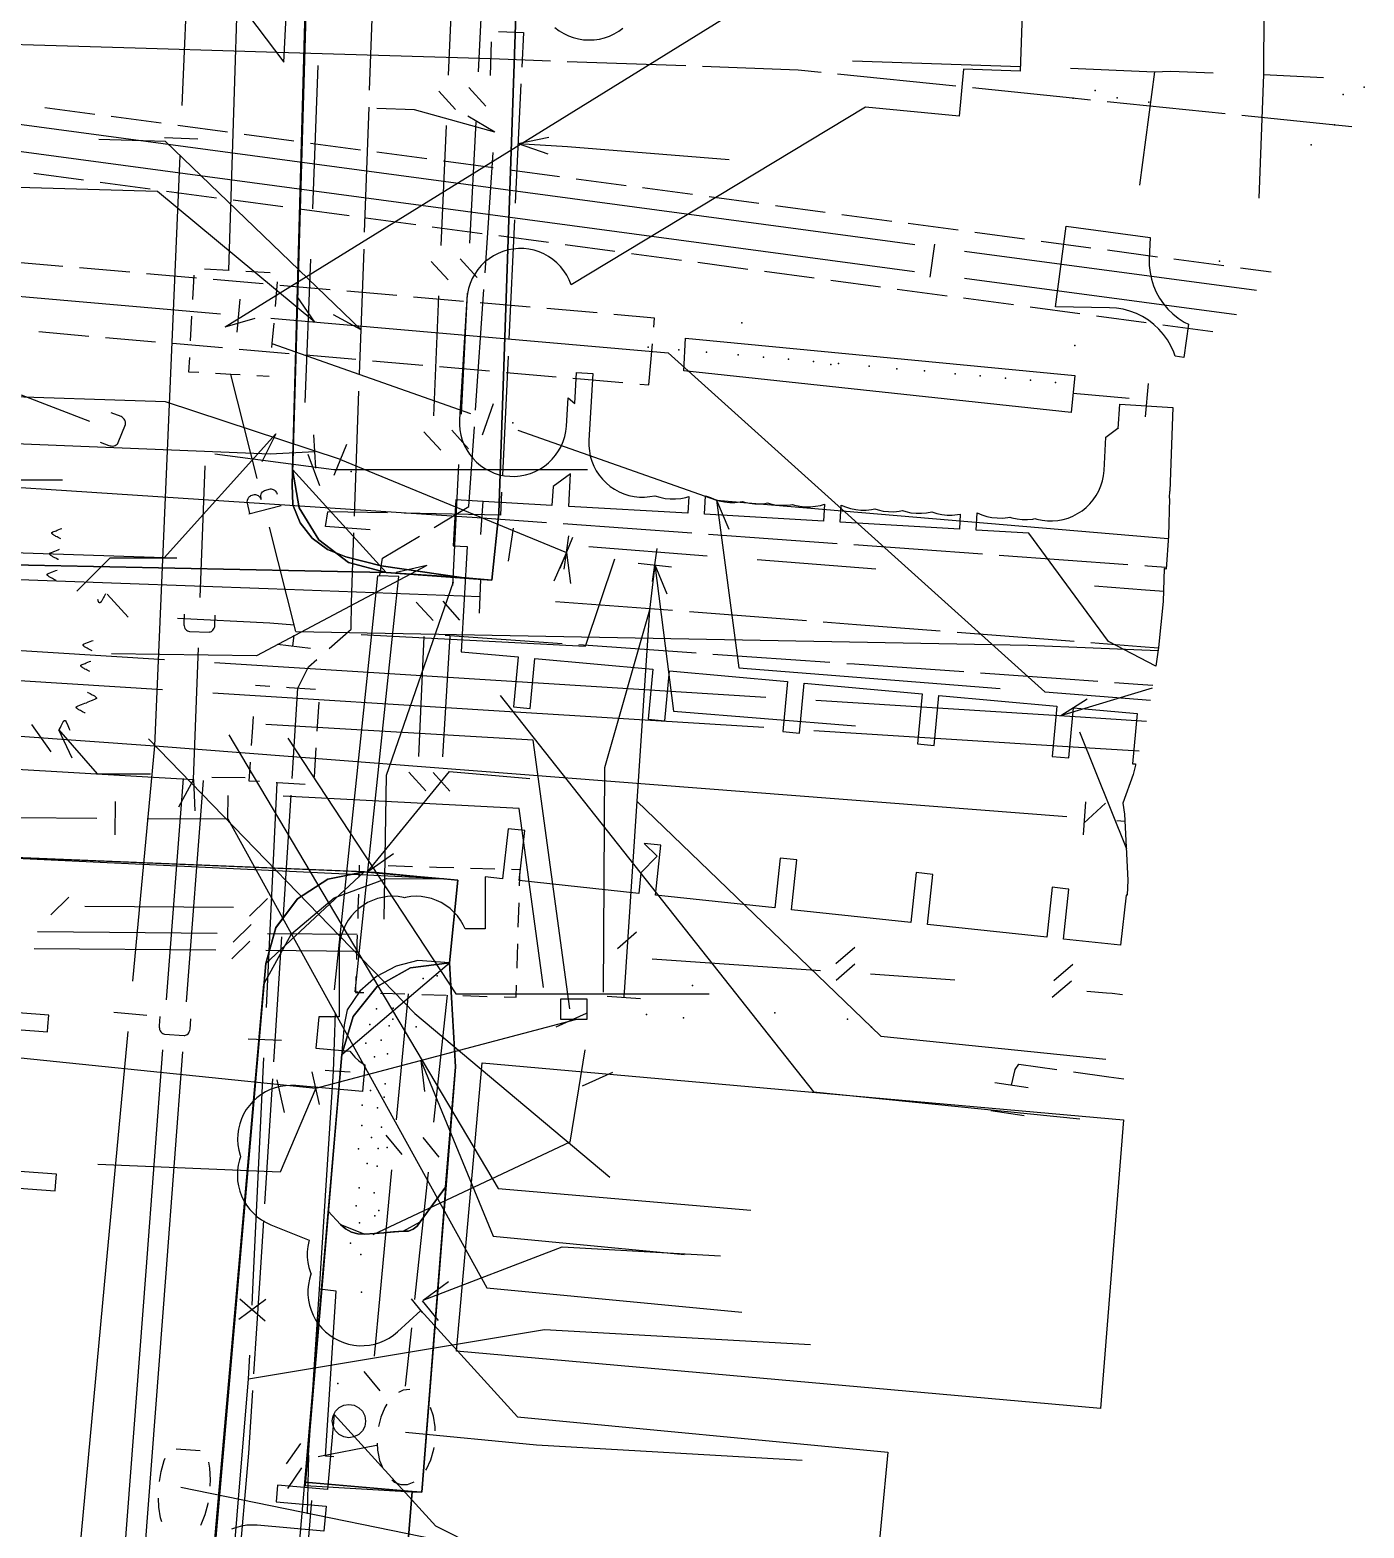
# Model space of a CAD drawing. Header units: metres. Extents: x 4550 to 4731, y 10605 to 11772.
# Drawn here: x 4655.67 to 4695.48, y 11188.23 to 11232.93 of the extents above; entities that cross this region are included whole.
import ezdxf

# ---------------------------------------------------------------- set-up
doc = ezdxf.new("R2010")
doc.units = ezdxf.units.M
for name, color, linetype in [('BOUNDARY', 7, 'Continuous'), ('BUILDING', 7, 'Continuous'), ('BUSH', 7, 'Continuous'), ('CURB', 7, 'Continuous'), ('ELECTR_CABLE', 7, 'Continuous'), ('ELECTR_CABLE_COMM', 7, 'Continuous'), ('GAS', 7, 'Continuous'), ('GRASS', 7, 'Continuous'), ('GROUND', 7, 'Continuous'), ('LAMP', 7, 'Continuous'), ('ROAD', 7, 'Continuous'), ('SEWER', 7, 'Continuous'), ('SIDEWALK_PATH', 7, 'Continuous'), ('TREE', 7, 'Continuous'), ('WATER_PIPELINE', 7, 'Continuous')]:
    doc.layers.add(name, color=color, linetype=linetype)

msp = doc.modelspace()

# ---------------------------------------------------------------- linework, layer by layer
at = {"layer": 'BOUNDARY'}
msp.add_lwpolyline([(4674.76, 11336.34), (4670.81, 11251.59), (4677.122, 11251.296), (4676.61, 11237.56), (4675.455, 11237.528), (4671.363, 11237.706), (4671.247, 11234.631), (4670.178, 11233.668), (4669.658, 11218.523), (4669.454, 11216.514), (4668.544, 11216.586), (4666.299, 11216.734), (4650.273, 11217.071), (4649.9, 11208.453), (4665.988, 11207.795), (4668.437, 11207.555), (4668.195, 11205.088), (4668.369, 11201.986), (4667.361, 11189.295), (4667.078, 11189.318), (4666.881, 11186.841)], dxfattribs=at)
at = {"layer": 'BUILDING'}
msp.add_lwpolyline([(4688.306, 11200.411), (4688.306, 11200.404), (4687.623, 11191.795), (4668.402, 11193.502), (4669.167, 11202.111)], close=True, dxfattribs=at)
at = {"layer": 'BUSH'}
for p in [(4667.403, 11204.629), (4667.825, 11204.704), (4666.009, 11203.722), (4666.507, 11203.739), (4665.815, 11203.253), (4666.149, 11202.785), (4666.388, 11203.212), (4665.693, 11202.694), (4666.339, 11202.38), (4665.954, 11202.285), (4666.269, 11201.484), (4665.831, 11201.287), (4666.244, 11201.081), (4665.585, 11200.844), (4666.044, 11200.766), (4665.577, 11200.238), (4666.159, 11200.19), (4665.862, 11199.881), (4665.472, 11199.544), (4666.066, 11199.556), (4665.736, 11199.103), (4666.031, 11199.021), (4665.49, 11198.379), (4665.944, 11198.23), (4665.405, 11197.84), (4665.966, 11197.547), (4665.508, 11197.334), (4665.231, 11196.728), (4664.861, 11192.536)]:
    msp.add_point(p, dxfattribs=at)
at = {"layer": 'CURB'}
for points in [[(4667.733, 11368.918), (4667.397, 11360.882), (4663.638, 11224.498)], [(4663.638, 11224.498), (4663.509, 11219.811)], [(4663.509, 11219.811), (4666.299, 11216.734)], [(4666.299, 11216.734), (4667.422, 11216.656)], [(4667.422, 11216.656), (4668.544, 11216.586)], [(4662.707, 11205.069), (4665.648, 11207.809)], [(4665.648, 11207.809), (4666.858, 11207.702), (4667.558, 11207.641)], [(4662.608, 11203.933), (4662.707, 11205.069)], [(4664.98, 11202.357), (4668.195, 11205.088)], [(4662.338, 11200.827), (4662.608, 11203.933)], [(4661.742, 11165.141), (4662.276, 11171.282), (4663.719, 11187.861), (4664.98, 11202.357)], [(4658.901, 11161.33), (4662.338, 11200.827)], [(4664.574, 11197.685), (4664.935, 11197.287), (4665.662, 11196.991), (4666.807, 11197.084), (4667.316, 11197.359), (4668.085, 11198.411)], [(4667.078, 11189.318), (4663.87, 11189.597)]]:
    msp.add_lwpolyline(points, dxfattribs=at)
at = {"layer": 'ELECTR_CABLE'}
for points in [[(4665.807, 11231.126), (4665.939, 11234.863)], [(4692.492, 11233.54), (4692.479, 11231.6)], [(4669.655, 11232.881), (4670.397, 11232.852), (4670.348, 11231.814)], [(4652.061, 11232.596), (4658.813, 11232.392), (4662.079, 11232.293), (4663.044, 11232.264), (4669.43, 11232.071)], [(4669.415, 11231.571), (4669.445, 11232.571)], [(4664.107, 11227.589), (4664.275, 11231.863)], [(4669.43, 11232.071), (4671.2, 11232.007)], [(4671.7, 11231.989), (4675.241, 11231.861)], [(4675.74, 11231.843), (4678.593, 11231.74), (4679.278, 11231.67)], [(4680.216, 11232), (4685.228, 11231.838)], [(4679.775, 11231.619), (4683.3, 11231.257)], [(4686.727, 11231.787), (4689.232, 11231.677)], [(4689.232, 11231.677), (4688.779, 11228.292)], [(4689.232, 11231.677), (4689.712, 11231.692), (4690.981, 11231.65)], [(4692.479, 11231.6), (4692.34, 11227.91)], [(4692.479, 11231.6), (4694.271, 11231.505)], [(4670.324, 11231.315), (4670.155, 11227.755)], [(4683.797, 11231.206), (4686.594, 11230.92), (4687.322, 11230.845)], [(4665.657, 11226.889), (4665.789, 11230.626)], [(4669.539, 11229.876), (4667.142, 11230.541), (4666.022, 11230.584)], [(4687.819, 11230.794), (4691.343, 11230.432)], [(4669.539, 11229.876), (4668.738, 11230.357)], [(4691.841, 11230.381), (4695.118, 11230.045)], [(4665.553, 11223.98), (4659.713, 11229.602), (4657.73, 11229.659)], [(4670.239, 11229.535), (4671.153, 11229.729)], [(4669.25, 11225.676), (4669.497, 11229.269)], [(4670.239, 11229.535), (4671.714, 11229.445), (4676.538, 11229.061)], [(4670.239, 11229.535), (4671.122, 11229.23)], [(4670.131, 11227.256), (4669.962, 11223.697)], [(4663.879, 11221.815), (4664.048, 11226.09)], [(4665.506, 11222.653), (4665.639, 11226.39)], [(4668.969, 11221.585), (4669.216, 11225.178)], [(4665.553, 11223.98), (4664.732, 11224.424)], [(4669.938, 11223.197), (4669.769, 11219.638)], [(4665.356, 11218.417), (4665.489, 11222.153)], [(4667.729, 11218.082), (4668.772, 11218.704), (4668.935, 11221.086)], [(4648.868, 11219.698), (4662.816, 11218.787), (4669.161, 11218.372)], [(4653.655, 11218.519), (4654.655, 11219.5), (4656.639, 11219.5)], [(4669.746, 11219.138), (4669.713, 11218.451), (4666.838, 11218.505)], [(4665.823, 11218.009), (4664.494, 11218.112), (4664.557, 11218.547)], [(4666.338, 11218.514), (4664.557, 11218.547)], [(4669.128, 11217.873), (4669.194, 11218.871)], [(4656.588, 11217.743), (4656.575, 11217.749), (4656.529, 11217.772), (4656.508, 11217.783), (4656.478, 11217.798), (4656.444, 11217.816), (4656.421, 11217.829), (4656.4, 11217.842), (4656.384, 11217.852), (4656.368, 11217.863), (4656.359, 11217.87), (4656.351, 11217.876), (4656.345, 11217.882), (4656.342, 11217.884), (4656.339, 11217.887), (4656.335, 11217.892), (4656.332, 11217.895), (4656.33, 11217.897), (4656.328, 11217.9), (4656.327, 11217.903), (4656.325, 11217.907), (4656.324, 11217.909), (4656.323, 11217.911), (4656.323, 11217.912), (4656.323, 11217.914), (4656.323, 11217.915), (4656.322, 11217.917), (4656.323, 11217.919), (4656.323, 11217.921), (4656.323, 11217.922), (4656.323, 11217.923), (4656.324, 11217.924), (4656.324, 11217.925), (4656.325, 11217.926), (4656.325, 11217.928), (4656.326, 11217.929), (4656.328, 11217.931), (4656.329, 11217.932), (4656.329, 11217.933), (4656.33, 11217.934), (4656.332, 11217.935), (4656.333, 11217.936), (4656.334, 11217.937), (4656.337, 11217.939), (4656.339, 11217.94), (4656.342, 11217.942), (4656.346, 11217.944), (4656.35, 11217.945), (4656.357, 11217.948), (4656.45, 11217.985), (4656.481, 11217.997), (4656.583, 11218.037), (4656.623, 11218.053)], [(4669.161, 11218.372), (4671.081, 11218.233)], [(4671.58, 11218.197), (4675.421, 11217.919)], [(4664.604, 11214.474), (4665.258, 11215.052), (4665.265, 11215.846), (4665.339, 11217.917)], [(4666.115, 11216.663), (4666.186, 11217.163), (4667.3, 11217.826)], [(4675.92, 11217.883), (4679.76, 11217.606)], [(4680.259, 11217.57), (4684.1, 11217.292)], [(4656.519, 11217.123), (4656.505, 11217.129), (4656.459, 11217.152), (4656.439, 11217.163), (4656.408, 11217.178), (4656.375, 11217.196), (4656.352, 11217.209), (4656.33, 11217.222), (4656.314, 11217.232), (4656.299, 11217.243), (4656.289, 11217.25), (4656.282, 11217.256), (4656.275, 11217.261), (4656.272, 11217.264), (4656.27, 11217.267), (4656.265, 11217.272), (4656.263, 11217.275), (4656.261, 11217.277), (4656.259, 11217.28), (4656.257, 11217.283), (4656.255, 11217.287), (4656.254, 11217.289), (4656.254, 11217.29), (4656.254, 11217.292), (4656.253, 11217.294), (4656.253, 11217.295), (4656.253, 11217.297), (4656.253, 11217.299), (4656.253, 11217.301), (4656.253, 11217.302), (4656.254, 11217.303), (4656.254, 11217.304), (4656.255, 11217.305), (4656.255, 11217.306), (4656.256, 11217.307), (4656.257, 11217.309), (4656.258, 11217.311), (4656.259, 11217.312), (4656.26, 11217.313), (4656.261, 11217.314), (4656.262, 11217.315), (4656.263, 11217.316), (4656.265, 11217.317), (4656.267, 11217.318), (4656.269, 11217.32), (4656.272, 11217.321), (4656.276, 11217.323), (4656.28, 11217.325), (4656.288, 11217.328), (4656.38, 11217.365), (4656.411, 11217.377), (4656.514, 11217.417), (4656.554, 11217.433)], [(4657.065, 11216.18), (4658.065, 11217.18), (4660.049, 11217.18)], [(4675.881, 11217.229), (4672.348, 11217.503)], [(4680.911, 11216.839), (4677.377, 11217.113)], [(4684.599, 11217.256), (4686.511, 11217.117), (4688.439, 11216.981)], [(4656.449, 11216.502), (4656.436, 11216.509), (4656.39, 11216.532), (4656.369, 11216.542), (4656.339, 11216.558), (4656.305, 11216.576), (4656.282, 11216.589), (4656.261, 11216.602), (4656.245, 11216.612), (4656.229, 11216.623), (4656.22, 11216.629), (4656.212, 11216.636), (4656.206, 11216.641), (4656.203, 11216.644), (4656.2, 11216.647), (4656.196, 11216.651), (4656.193, 11216.655), (4656.191, 11216.657), (4656.189, 11216.66), (4656.188, 11216.663), (4656.186, 11216.666), (4656.185, 11216.669), (4656.184, 11216.67), (4656.184, 11216.672), (4656.184, 11216.674), (4656.184, 11216.675), (4656.183, 11216.677), (4656.184, 11216.679), (4656.184, 11216.681), (4656.184, 11216.682), (4656.184, 11216.683), (4656.185, 11216.684), (4656.185, 11216.685), (4656.186, 11216.686), (4656.186, 11216.687), (4656.187, 11216.689), (4656.189, 11216.69), (4656.19, 11216.692), (4656.19, 11216.692), (4656.191, 11216.693), (4656.193, 11216.695), (4656.194, 11216.696), (4656.195, 11216.696), (4656.198, 11216.698), (4656.2, 11216.7), (4656.203, 11216.701), (4656.207, 11216.703), (4656.211, 11216.705), (4656.218, 11216.708), (4656.311, 11216.745), (4656.342, 11216.757), (4656.444, 11216.797), (4656.484, 11216.812)], [(4664.755, 11204.288), (4665.968, 11215.852), (4666.05, 11216.638)], [(4666.676, 11216.622), (4666.05, 11216.638)], [(4688.938, 11216.945), (4689.024, 11216.939), (4689.582, 11216.899)], [(4653.976, 11216.577), (4662.774, 11216.256), (4669.106, 11216.025)], [(4665.375, 11204.222), (4666.588, 11215.787), (4666.676, 11216.622)], [(4669.088, 11215.525), (4669.124, 11216.525)], [(4689.522, 11216.172), (4688.965, 11216.215), (4687.436, 11216.334)], [(4657.92, 11216.1), (4657.913, 11216.086), (4657.891, 11216.04), (4657.881, 11216.019), (4657.866, 11215.988), (4657.848, 11215.954), (4657.836, 11215.932), (4657.823, 11215.909), (4657.814, 11215.894), (4657.803, 11215.878), (4657.796, 11215.868), (4657.79, 11215.861), (4657.785, 11215.854), (4657.782, 11215.851), (4657.78, 11215.848), (4657.775, 11215.844), (4657.772, 11215.841), (4657.769, 11215.839), (4657.766, 11215.837), (4657.763, 11215.835), (4657.76, 11215.834), (4657.758, 11215.833), (4657.756, 11215.832), (4657.755, 11215.832), (4657.753, 11215.832), (4657.752, 11215.831), (4657.749, 11215.831), (4657.748, 11215.831), (4657.746, 11215.831), (4657.745, 11215.832), (4657.744, 11215.832), (4657.743, 11215.832), (4657.742, 11215.833), (4657.74, 11215.833), (4657.739, 11215.834), (4657.738, 11215.835), (4657.736, 11215.836), (4657.735, 11215.837), (4657.734, 11215.838), (4657.733, 11215.839), (4657.732, 11215.84), (4657.731, 11215.841), (4657.73, 11215.842), (4657.728, 11215.845), (4657.727, 11215.847), (4657.725, 11215.85), (4657.723, 11215.854), (4657.721, 11215.858), (4657.718, 11215.866), (4657.692, 11215.928)], [(4657.97, 11216.095), (4658.596, 11215.402)], [(4674.85, 11215.605), (4671.353, 11215.861)], [(4660.068, 11215.378), (4662.833, 11215.232), (4663.567, 11215.181)], [(4678.844, 11215.296), (4675.349, 11215.568)], [(4668.06, 11214.866), (4671.556, 11214.621)], [(4682.838, 11214.986), (4680.342, 11215.18), (4679.343, 11215.257)], [(4686.833, 11214.676), (4683.337, 11214.947)], [(4657.522, 11214.404), (4657.508, 11214.411), (4657.463, 11214.434), (4657.442, 11214.444), (4657.411, 11214.46), (4657.378, 11214.478), (4657.355, 11214.49), (4657.333, 11214.503), (4657.317, 11214.513), (4657.302, 11214.524), (4657.292, 11214.531), (4657.285, 11214.537), (4657.278, 11214.543), (4657.275, 11214.545), (4657.273, 11214.548), (4657.268, 11214.553), (4657.265, 11214.556), (4657.263, 11214.558), (4657.262, 11214.561), (4657.26, 11214.564), (4657.258, 11214.568), (4657.257, 11214.57), (4657.257, 11214.572), (4657.256, 11214.573), (4657.256, 11214.575), (4657.256, 11214.576), (4657.256, 11214.578), (4657.256, 11214.58), (4657.256, 11214.582), (4657.256, 11214.583), (4657.257, 11214.584), (4657.257, 11214.585), (4657.257, 11214.586), (4657.258, 11214.587), (4657.259, 11214.588), (4657.26, 11214.59), (4657.261, 11214.592), (4657.262, 11214.593), (4657.263, 11214.594), (4657.264, 11214.595), (4657.265, 11214.596), (4657.266, 11214.597), (4657.267, 11214.598), (4657.27, 11214.6), (4657.272, 11214.601), (4657.275, 11214.603), (4657.279, 11214.605), (4657.283, 11214.606), (4657.291, 11214.609), (4657.383, 11214.647), (4657.414, 11214.658), (4657.516, 11214.699), (4657.556, 11214.714)], [(4672.055, 11214.586), (4675.551, 11214.341)], [(4689.35, 11214.481), (4688.826, 11214.521), (4687.331, 11214.637)], [(4657.454, 11213.784), (4657.44, 11213.791), (4657.395, 11213.814), (4657.374, 11213.824), (4657.344, 11213.84), (4657.31, 11213.858), (4657.287, 11213.87), (4657.265, 11213.883), (4657.249, 11213.893), (4657.234, 11213.904), (4657.224, 11213.91), (4657.217, 11213.917), (4657.21, 11213.922), (4657.207, 11213.925), (4657.205, 11213.928), (4657.2, 11213.932), (4657.198, 11213.936), (4657.196, 11213.938), (4657.194, 11213.941), (4657.192, 11213.944), (4657.19, 11213.947), (4657.189, 11213.95), (4657.189, 11213.951), (4657.188, 11213.953), (4657.188, 11213.954), (4657.188, 11213.956), (4657.188, 11213.958), (4657.188, 11213.96), (4657.188, 11213.962), (4657.188, 11213.962), (4657.189, 11213.964), (4657.189, 11213.965), (4657.189, 11213.966), (4657.19, 11213.967), (4657.191, 11213.968), (4657.192, 11213.97), (4657.193, 11213.971), (4657.194, 11213.972), (4657.195, 11213.973), (4657.196, 11213.974), (4657.197, 11213.976), (4657.198, 11213.977), (4657.199, 11213.977), (4657.202, 11213.979), (4657.204, 11213.981), (4657.207, 11213.982), (4657.211, 11213.984), (4657.215, 11213.986), (4657.223, 11213.989), (4657.315, 11214.026), (4657.346, 11214.038), (4657.448, 11214.078), (4657.488, 11214.094)], [(4663.494, 11210.594), (4663.667, 11213.289), (4663.985, 11213.926), (4664.23, 11214.142)], [(4676.05, 11214.306), (4679.546, 11214.061)], [(4680.045, 11214.026), (4680.279, 11214.01), (4683.541, 11213.782)], [(4684.039, 11213.747), (4686.433, 11213.579), (4687.535, 11213.497)], [(4657.386, 11213.164), (4657.4, 11213.157), (4657.446, 11213.134), (4657.466, 11213.124), (4657.497, 11213.108), (4657.531, 11213.09), (4657.553, 11213.078), (4657.575, 11213.065), (4657.591, 11213.055), (4657.607, 11213.044), (4657.616, 11213.037), (4657.624, 11213.031), (4657.63, 11213.025), (4657.633, 11213.023), (4657.636, 11213.02), (4657.64, 11213.015), (4657.643, 11213.012), (4657.645, 11213.01), (4657.647, 11213.007), (4657.648, 11213.004), (4657.65, 11213), (4657.651, 11212.998), (4657.652, 11212.997), (4657.652, 11212.995), (4657.652, 11212.993), (4657.652, 11212.992), (4657.652, 11212.99), (4657.652, 11212.988), (4657.652, 11212.986), (4657.652, 11212.985), (4657.652, 11212.984), (4657.651, 11212.983), (4657.651, 11212.982), (4657.65, 11212.981), (4657.65, 11212.98), (4657.649, 11212.978), (4657.647, 11212.976), (4657.646, 11212.975), (4657.646, 11212.974), (4657.645, 11212.973), (4657.643, 11212.972), (4657.642, 11212.971), (4657.641, 11212.97), (4657.638, 11212.969), (4657.636, 11212.967), (4657.633, 11212.966), (4657.629, 11212.964), (4657.625, 11212.962), (4657.618, 11212.959), (4657.525, 11212.922), (4657.494, 11212.91), (4657.392, 11212.869), (4657.352, 11212.854)], [(4688.034, 11213.46), (4688.734, 11213.407), (4689.183, 11213.374)], [(4657.318, 11212.543), (4657.305, 11212.55), (4657.259, 11212.573), (4657.238, 11212.583), (4657.208, 11212.599), (4657.174, 11212.617), (4657.151, 11212.63), (4657.129, 11212.642), (4657.114, 11212.652), (4657.098, 11212.663), (4657.089, 11212.67), (4657.081, 11212.676), (4657.074, 11212.682), (4657.072, 11212.684), (4657.069, 11212.687), (4657.064, 11212.692), (4657.062, 11212.695), (4657.06, 11212.698), (4657.058, 11212.7), (4657.056, 11212.703), (4657.054, 11212.707), (4657.054, 11212.709), (4657.053, 11212.711), (4657.053, 11212.712), (4657.052, 11212.714), (4657.052, 11212.715), (4657.052, 11212.717), (4657.052, 11212.719), (4657.052, 11212.721), (4657.053, 11212.722), (4657.053, 11212.723), (4657.053, 11212.724), (4657.054, 11212.725), (4657.054, 11212.726), (4657.055, 11212.728), (4657.056, 11212.729), (4657.057, 11212.731), (4657.058, 11212.732), (4657.059, 11212.733), (4657.06, 11212.734), (4657.061, 11212.735), (4657.062, 11212.736), (4657.064, 11212.737), (4657.066, 11212.739), (4657.068, 11212.74), (4657.071, 11212.742), (4657.075, 11212.744), (4657.079, 11212.745), (4657.087, 11212.748), (4657.179, 11212.786), (4657.21, 11212.798), (4657.312, 11212.838), (4657.352, 11212.854)], [(4656.55, 11212.053), (4656.556, 11212.067), (4656.577, 11212.114), (4656.586, 11212.135), (4656.6, 11212.166), (4656.616, 11212.201), (4656.628, 11212.224), (4656.64, 11212.247), (4656.649, 11212.263), (4656.659, 11212.279), (4656.665, 11212.289), (4656.671, 11212.297), (4656.676, 11212.304), (4656.679, 11212.307), (4656.681, 11212.309), (4656.686, 11212.314), (4656.689, 11212.317), (4656.691, 11212.319), (4656.694, 11212.321), (4656.697, 11212.323), (4656.7, 11212.325), (4656.703, 11212.326), (4656.704, 11212.326), (4656.706, 11212.327), (4656.707, 11212.327), (4656.709, 11212.327), (4656.711, 11212.328), (4656.713, 11212.328), (4656.715, 11212.327), (4656.715, 11212.327), (4656.716, 11212.327), (4656.718, 11212.327), (4656.719, 11212.326), (4656.72, 11212.326), (4656.721, 11212.325), (4656.723, 11212.324), (4656.724, 11212.323), (4656.726, 11212.322), (4656.726, 11212.322), (4656.728, 11212.321), (4656.729, 11212.319), (4656.73, 11212.318), (4656.731, 11212.317), (4656.733, 11212.314), (4656.734, 11212.313), (4656.736, 11212.31), (4656.738, 11212.306), (4656.74, 11212.302), (4656.744, 11212.294), (4656.785, 11212.204), (4656.799, 11212.174), (4656.844, 11212.074), (4656.861, 11212.034)], [(4656.52, 11212.055), (4657.671, 11210.727), (4659.266, 11210.727)], [(4656.52, 11212.055), (4656.921, 11211.211)], [(4665.752, 11207.814), (4668.193, 11210.798), (4670.592, 11210.594)], [(4663.223, 11206.364), (4663.462, 11210.095)], [(4665.752, 11207.814), (4666.515, 11208.353)], [(4662.952, 11202.133), (4663.191, 11205.865)], [(4665.624, 11204.196), (4665.375, 11204.222)], [(4664.73, 11201.853), (4664.792, 11203.602)], [(4667.332, 11202.18), (4669.491, 11196.937), (4675.207, 11196.392)], [(4667.332, 11202.18), (4667.444, 11201.253)], [(4684.964, 11201.437), (4685.075, 11201.907), (4685.185, 11202.072), (4686.319, 11201.913)], [(4662.68, 11197.903), (4662.92, 11201.634)], [(4664.308, 11195.351), (4664.731, 11201.86)], [(4664.73, 11201.86), (4664.481, 11201.876)], [(4665.229, 11201.828), (4664.731, 11201.86)], [(4685.459, 11201.366), (4684.469, 11201.508)], [(4686.814, 11201.843), (4687.872, 11201.695), (4688.32, 11201.631)], [(4685.339, 11200.53), (4684.349, 11200.672)], [(4662.529, 11195.538), (4662.648, 11197.404)], [(4662.355, 11192.831), (4662.529, 11195.538)], [(4663.987, 11190.403), (4664.308, 11195.351)], [(4664.805, 11195.299), (4664.308, 11195.351)], [(4664.485, 11190.371), (4664.805, 11195.299)], [(4661.894, 11186.923), (4662.203, 11190.46), (4662.323, 11192.332)], [(4663.987, 11190.403), (4663.943, 11188.654)], [(4664.735, 11190.354), (4664.485, 11190.371)]]:
    msp.add_lwpolyline(points, dxfattribs=at)
msp.add_lwpolyline([(4686.597, 11227.071), (4689.098, 11226.736), (4689.074, 11226.104), (4689.076, 11225.898), (4689.098, 11225.693), (4689.141, 11225.492), (4689.203, 11225.295), (4689.284, 11225.106), (4689.383, 11224.925), (4689.499, 11224.755), (4689.632, 11224.597), (4689.779, 11224.453), (4689.94, 11224.324), (4690.113, 11224.211), (4690.242, 11224.144), (4690.109, 11223.156), (4689.846, 11223.191), (4689.806, 11223.31), (4689.721, 11223.498), (4689.618, 11223.676), (4689.498, 11223.844), (4689.362, 11223.999), (4689.212, 11224.14), (4689.049, 11224.266), (4688.874, 11224.375), (4688.689, 11224.466), (4688.496, 11224.539), (4688.297, 11224.592), (4688.094, 11224.626), (4687.888, 11224.639), (4686.275, 11224.667)], close=True, dxfattribs=at)
at = {"layer": 'ELECTR_CABLE_COMM'}
for points in [[(4668.311, 11235.156), (4668.154, 11231.573)], [(4669.057, 11231.679), (4669.237, 11235.291)], [(4667.868, 11231.1), (4668.374, 11230.548)], [(4669.27, 11230.652), (4668.768, 11231.208)], [(4668.088, 11230.075), (4667.931, 11226.492)], [(4668.801, 11226.569), (4668.982, 11230.181)], [(4669.015, 11225.542), (4668.512, 11226.098)], [(4667.645, 11226.019), (4668.151, 11225.467)], [(4667.865, 11224.994), (4667.708, 11221.411)], [(4668.545, 11221.459), (4668.726, 11225.071)], [(4664.936, 11220.108), (4659.711, 11221.833), (4654.264, 11222.012)], [(4652.272, 11220.705), (4662.842, 11220.275), (4664.172, 11220.349)], [(4664.2, 11219.85), (4664.144, 11220.848)], [(4667.422, 11220.938), (4667.929, 11220.386)], [(4668.759, 11220.432), (4668.257, 11220.988)], [(4663.958, 11220.271), (4664.312, 11219.337)], [(4664.746, 11219.646), (4665.126, 11220.57)], [(4664.936, 11220.108), (4671.681, 11217.334)], [(4668.29, 11216.349), (4668.471, 11219.961)], [(4669.956, 11217.073), (4670.096, 11218.063)], [(4671.491, 11216.872), (4671.871, 11217.796)], [(4671.611, 11216.839), (4671.751, 11217.829)], [(4673.115, 11217.132), (4672.235, 11214.531), (4665.55, 11214.879)], [(4671.681, 11217.334), (4671.306, 11216.479)], [(4671.681, 11217.334), (4671.8, 11216.408)], [(4674.249, 11216.467), (4674.389, 11217.457)], [(4667.513, 11216.944), (4662.434, 11214.249), (4658.1, 11214.312)], [(4667.513, 11216.944), (4666.6, 11216.743)], [(4674.319, 11216.962), (4674.164, 11215.614), (4673.391, 11204.065)], [(4673.822, 11217.019), (4674.816, 11216.905)], [(4674.319, 11216.962), (4674.873, 11212.599), (4680.307, 11212.168)], [(4674.319, 11216.962), (4674.68, 11216.101)], [(4668.295, 11216.448), (4666.3, 11210.685), (4666.233, 11206.393)], [(4667.2, 11215.857), (4667.706, 11215.304)], [(4668.5, 11215.32), (4668.002, 11215.88)], [(4674.164, 11215.614), (4672.821, 11210.913), (4672.781, 11204.22)], [(4667.994, 11211.241), (4668.207, 11214.851)], [(4667.42, 11214.832), (4667.262, 11211.249)], [(4671.785, 11203.716), (4670.686, 11211.738), (4662.707, 11212.202)], [(4666.976, 11210.776), (4667.483, 11210.223)], [(4668.199, 11210.212), (4667.701, 11210.773)], [(4670.997, 11204.352), (4670.272, 11209.697), (4663.23, 11210.065)], [(4673.782, 11209.913), (4681.06, 11202.902), (4687.783, 11202.222)], [(4665.497, 11208.008), (4665.487, 11207.643)], [(4667.09, 11207.96), (4666.361, 11207.982)], [(4668.318, 11207.923), (4667.799, 11207.939), (4667.589, 11207.945)], [(4669.546, 11207.887), (4668.817, 11207.908)], [(4670.281, 11207.386), (4670.295, 11207.864), (4670.045, 11207.872)], [(4656.294, 11206.523), (4656.828, 11207.049)], [(4662.226, 11206.481), (4662.76, 11207.008)], [(4665.472, 11207.144), (4665.459, 11206.724), (4665.45, 11206.415)], [(4670.244, 11206.158), (4670.266, 11206.886)], [(4657.311, 11206.781), (4661.743, 11206.75)], [(4655.893, 11206.023), (4661.255, 11205.978)], [(4661.738, 11205.709), (4662.272, 11206.235)], [(4662.755, 11205.966), (4665.436, 11205.943)], [(4665.435, 11205.916), (4665.428, 11205.693), (4665.413, 11205.187)], [(4673.769, 11206.006), (4673.204, 11205.513)], [(4655.796, 11205.524), (4661.212, 11205.479)], [(4661.695, 11205.21), (4662.23, 11205.735)], [(4662.712, 11205.466), (4665.421, 11205.443)], [(4670.208, 11204.93), (4670.209, 11204.987), (4670.229, 11205.658)], [(4680.29, 11205.553), (4679.724, 11205.061)], [(4679.261, 11204.857), (4674.243, 11205.206)], [(4680.292, 11205.052), (4679.727, 11204.56)], [(4686.796, 11205.041), (4686.222, 11204.559)], [(4665.398, 11204.688), (4665.384, 11204.209), (4665.634, 11204.202)], [(4683.267, 11204.579), (4680.758, 11204.754)], [(4666.134, 11204.187), (4666.862, 11204.165)], [(4666.956, 11204.162), (4666.603, 11200.408)], [(4667.362, 11204.15), (4668.09, 11204.128)], [(4667.725, 11200.335), (4668.132, 11204.127)], [(4669.818, 11204.077), (4670.182, 11204.066), (4670.193, 11204.43)], [(4686.75, 11204.544), (4686.176, 11204.061)], [(4688.28, 11204.134), (4687.97, 11204.174), (4687.799, 11204.187), (4687.21, 11204.238)], [(4668.59, 11204.114), (4669.318, 11204.092)], [(4672.286, 11204.013), (4672.286, 11203.404), (4671.51, 11203.404), (4671.51, 11204.021), (4672.286, 11204.013)], [(4672.892, 11204.098), (4673.89, 11204.032)], [(4664.2, 11201.35), (4671.95, 11203.404)], [(4671.369, 11203.185), (4672.281, 11203.593)], [(4648.71, 11202.947), (4664.2, 11201.35)], [(4672.226, 11202.491), (4671.785, 11199.739), (4665.9, 11196.978)], [(4663.267, 11200.627), (4663.047, 11201.603)], [(4664.31, 11200.862), (4664.09, 11201.838)], [(4672.158, 11201.424), (4673.07, 11201.834)], [(4664.2, 11201.35), (4663.14, 11198.849), (4657.695, 11199.079)], [(4666.293, 11199.95), (4666.771, 11199.373)], [(4667.88, 11199.297), (4667.409, 11199.881)], [(4666.462, 11198.915), (4666.108, 11195.161)], [(4667.156, 11195.051), (4667.564, 11198.843)], [(4667.405, 11195.025), (4671.557, 11196.616), (4676.274, 11196.349)], [(4667.405, 11195.025), (4668.156, 11195.58)], [(4666.108, 11195.161), (4665.938, 11193.353)], [(4667.381, 11194.658), (4667.055, 11195.062)], [(4667.858, 11194.419), (4667.388, 11195.003)], [(4666.878, 11192.464), (4667.065, 11194.204)], [(4665.629, 11192.895), (4666.107, 11192.317)], [(4667.01, 11192.364), (4666.803, 11192.34), (4666.668, 11192.272)], [(4666.322, 11191.921), (4666.259, 11191.826), (4666.137, 11191.54), (4666.067, 11191.256)], [(4667.767, 11191.124), (4667.766, 11191.244), (4667.714, 11191.563), (4667.625, 11191.823)], [(4663.742, 11190.753), (4663.312, 11190.14)], [(4666.031, 11190.758), (4666.041, 11190.552), (4666.062, 11190.452), (4666.106, 11190.241), (4666.178, 11190.061)], [(4666.875, 11191.088), (4670.782, 11190.706), (4678.716, 11190.257)], [(4659.532, 11189.617), (4659.583, 11189.913), (4659.677, 11190.239), (4659.709, 11190.314)], [(4660.03, 11190.587), (4660.75, 11190.541)], [(4664.269, 11190.361), (4666.012, 11190.696)], [(4667.48, 11189.959), (4667.501, 11189.988), (4667.633, 11190.263), (4667.725, 11190.576), (4667.731, 11190.627)], [(4660.994, 11190.197), (4661.029, 11190.009), (4661.05, 11189.663), (4661.041, 11189.486), (4661.041, 11189.479)], [(4663.361, 11189.408), (4663.781, 11190.028)], [(4660.174, 11189.451), (4670.488, 11187.337), (4677.819, 11186.922)], [(4666.467, 11189.662), (4666.538, 11189.601), (4666.735, 11189.525), (4666.941, 11189.528), (4667.133, 11189.605)], [(4659.604, 11188.408), (4659.566, 11188.531), (4659.514, 11188.853), (4659.503, 11189.119)], [(4660.983, 11188.983), (4660.978, 11188.95), (4660.889, 11188.619), (4660.77, 11188.326), (4660.756, 11188.301)]]:
    msp.add_lwpolyline(points, dxfattribs=at)
at = {"layer": 'GAS'}
for points in [[(4661.914, 11233.73), (4663.247, 11231.969), (4663.387, 11234.73)], [(4685.287, 11233.697), (4685.224, 11231.698), (4683.532, 11231.752), (4683.399, 11230.357), (4680.604, 11230.623), (4671.822, 11225.32), (4671.821, 11225.325), (4671.762, 11225.471), (4671.69, 11225.61), (4671.604, 11225.742), (4671.506, 11225.864), (4671.397, 11225.977), (4671.277, 11226.078), (4671.147, 11226.167), (4671.01, 11226.242), (4670.865, 11226.304), (4670.716, 11226.352), (4670.562, 11226.384), (4670.406, 11226.402), (4670.249, 11226.404), (4670.093, 11226.39), (4669.938, 11226.362), (4669.787, 11226.318), (4669.642, 11226.26), (4669.502, 11226.187), (4669.37, 11226.102), (4669.248, 11226.004), (4669.135, 11225.894), (4669.034, 11225.774), (4668.945, 11225.644), (4668.87, 11225.507), (4668.808, 11225.363), (4668.76, 11225.213), (4668.728, 11225.059), (4668.71, 11224.903), (4668.488, 11221.303), (4668.486, 11221.146), (4668.5, 11220.99), (4668.528, 11220.835), (4668.572, 11220.684), (4668.63, 11220.539), (4668.703, 11220.399), (4668.788, 11220.268), (4668.886, 11220.145), (4668.996, 11220.033), (4669.116, 11219.931), (4669.245, 11219.843), (4669.383, 11219.767), (4669.527, 11219.705), (4669.677, 11219.657), (4669.831, 11219.625), (4669.987, 11219.608), (4670.144, 11219.606), (4670.3, 11219.619), (4670.454, 11219.648), (4670.605, 11219.691), (4670.751, 11219.75), (4670.89, 11219.822), (4671.022, 11219.908), (4671.145, 11220.006), (4671.257, 11220.115), (4671.358, 11220.235), (4671.447, 11220.365), (4671.523, 11220.502), (4671.585, 11220.647), (4671.632, 11220.796), (4671.665, 11220.95), (4671.682, 11221.106), (4671.734, 11221.949), (4671.926, 11221.778), (4671.98, 11222.704), (4672.468, 11222.675), (4672.351, 11220.679), (4672.35, 11220.522), (4672.364, 11220.365), (4672.393, 11220.211), (4672.437, 11220.06), (4672.496, 11219.915), (4672.569, 11219.775), (4672.655, 11219.644), (4672.753, 11219.522), (4672.864, 11219.41), (4672.984, 11219.309), (4673.114, 11219.221), (4673.252, 11219.145), (4673.396, 11219.084), (4673.546, 11219.037), (4673.7, 11219.005), (4673.856, 11218.988), (4674.013, 11218.987), (4674.169, 11219.001), (4674.321, 11219.03), (4674.469, 11218.983), (4674.623, 11218.951), (4674.779, 11218.934), (4674.936, 11218.933), (4675.093, 11218.947), (4675.247, 11218.976), (4675.33, 11219.001), (4675.301, 11218.504), (4671.747, 11218.711), (4671.803, 11219.679), (4671.281, 11219.306), (4671.248, 11218.74), (4669.03, 11218.87), (4668.377, 11218.908), (4668.301, 11217.533), (4668.713, 11217.511), (4668.542, 11214.376), (4670.238, 11214.221), (4670.101, 11212.727), (4670.599, 11212.681), (4670.736, 11214.175), (4674.257, 11213.852), (4674.12, 11212.358), (4674.618, 11212.313), (4674.755, 11213.806), (4678.276, 11213.484), (4678.139, 11211.99), (4678.637, 11211.944), (4678.774, 11213.438), (4682.295, 11213.115), (4682.158, 11211.622), (4682.656, 11211.576), (4682.793, 11213.07), (4686.314, 11212.747), (4686.177, 11211.253), (4686.675, 11211.207), (4686.812, 11212.701), (4688.714, 11212.527), (4688.577, 11211.033), (4688.666, 11211.025), (4688.662, 11210.986), (4688.594, 11210.713), (4688.29, 11209.86), (4688.34, 11209.523), (4688.437, 11207.562), (4688.415, 11207.106), (4688.381, 11207.11), (4688.221, 11205.618), (4686.517, 11205.801), (4686.677, 11207.293), (4686.571, 11207.304), (4686.18, 11207.346), (4686.02, 11205.855), (4682.456, 11206.238), (4682.617, 11207.729), (4682.119, 11207.783), (4681.959, 11206.291), (4678.395, 11206.674), (4678.556, 11208.166), (4678.059, 11208.219), (4677.898, 11206.728), (4674.335, 11207.111), (4674.495, 11208.602), (4674.004, 11208.655), (4674.389, 11208.275), (4673.904, 11207.782), (4673.837, 11207.164), (4670.274, 11207.548), (4670.434, 11209.039), (4669.937, 11209.092), (4669.777, 11207.601), (4669.255, 11207.657), (4669.255, 11206.103), (4668.663, 11206.103), (4668.603, 11206.23), (4668.523, 11206.364), (4668.429, 11206.491), (4668.324, 11206.607), (4668.207, 11206.712), (4668.081, 11206.806), (4667.946, 11206.887), (4667.804, 11206.954), (4667.657, 11207.007), (4667.504, 11207.045), (4667.349, 11207.068), (4667.192, 11207.076), (4667.035, 11207.068), (4666.88, 11207.045), (4666.847, 11207.036), (4666.813, 11207.045), (4666.658, 11207.068), (4666.501, 11207.076), (4666.344, 11207.068), (4666.189, 11207.045), (4666.037, 11207.007), (4665.889, 11206.954), (4665.747, 11206.887), (4665.612, 11206.806), (4665.486, 11206.712), (4665.37, 11206.607), (4665.264, 11206.491), (4665.171, 11206.364), (4665.09, 11206.23), (4665.023, 11206.088), (4664.97, 11205.94), (4664.932, 11205.788), (4664.909, 11205.632), (4664.901, 11205.476), (4664.901, 11203.476), (4664.672, 11203.476), (4664.657, 11203.466), (4664.649, 11203.476), (4664.287, 11203.476), (4664.206, 11202.548), (4665.215, 11202.459), (4665.264, 11202.392), (4665.37, 11202.276), (4665.486, 11202.171), (4665.612, 11202.077), (4665.667, 11202.044), (4665.598, 11201.254), (4663.606, 11201.43), (4663.449, 11201.436), (4663.292, 11201.426), (4663.137, 11201.402), (4662.985, 11201.362), (4662.838, 11201.308), (4662.696, 11201.239), (4662.563, 11201.157), (4662.438, 11201.062), (4662.322, 11200.955), (4662.218, 11200.838), (4662.126, 11200.711), (4662.047, 11200.575), (4661.981, 11200.433), (4661.929, 11200.284), (4661.893, 11200.132), (4661.872, 11199.976), (4661.865, 11199.819), (4661.875, 11199.662), (4661.899, 11199.507), (4661.939, 11199.355), (4661.957, 11199.307), (4661.924, 11199.211), (4661.887, 11199.059), (4661.865, 11198.903), (4661.859, 11198.746), (4661.868, 11198.59), (4661.892, 11198.434), (4661.931, 11198.282), (4661.985, 11198.135), (4662.053, 11197.994), (4662.135, 11197.86), (4662.23, 11197.734), (4662.336, 11197.619), (4662.453, 11197.514), (4662.58, 11197.422), (4662.715, 11197.342), (4662.858, 11197.276), (4664.003, 11196.812), (4663.992, 11196.777), (4663.962, 11196.623), (4663.947, 11196.466), (4663.947, 11196.309), (4663.963, 11196.153), (4663.994, 11195.999), (4664.04, 11195.849), (4664.059, 11195.805), (4664.057, 11195.802), (4664.012, 11195.652), (4663.982, 11195.498), (4663.967, 11195.341), (4663.967, 11195.184), (4663.983, 11195.028), (4664.014, 11194.874), (4664.06, 11194.724), (4664.12, 11194.579), (4664.195, 11194.441), (4664.282, 11194.31), (4664.382, 11194.189), (4664.493, 11194.079), (4664.615, 11193.979), (4664.746, 11193.892), (4664.884, 11193.819), (4665.03, 11193.759), (4665.18, 11193.714), (4665.334, 11193.683), (4665.49, 11193.668), (4665.647, 11193.669), (4665.804, 11193.684), (4665.958, 11193.715), (4666.108, 11193.761), (4666.253, 11193.822), (4666.391, 11193.896), (4666.521, 11193.984), (4666.642, 11194.084), (4667.334, 11194.714), (4670.218, 11191.547), (4681.27, 11190.493), (4680.89, 11186.512)], [(4671.338, 11232.998), (4671.464, 11232.903), (4671.598, 11232.822), (4671.739, 11232.753), (4671.886, 11232.699), (4672.038, 11232.66), (4672.194, 11232.636), (4672.35, 11232.627), (4672.507, 11232.633), (4672.663, 11232.655), (4672.815, 11232.692), (4672.964, 11232.743), (4673.106, 11232.809), (4673.241, 11232.889), (4673.368, 11232.982)], [(4655.282, 11203.105), (4656.191, 11203.036), (4656.204, 11203.192), (4656.231, 11203.535), (4655.32, 11203.604)], [(4654.925, 11198.401), (4656.421, 11198.287), (4656.432, 11198.433), (4656.459, 11198.786), (4654.963, 11198.899)], [(4669.07, 11187.639), (4667.781, 11188.283), (4664.75, 11191.611), (4664.553, 11189.375), (4663.059, 11189.507), (4663.015, 11189.009), (4664.509, 11188.877), (4664.444, 11188.137), (4662.452, 11188.312), (4662.295, 11188.318), (4662.138, 11188.309), (4661.983, 11188.284), (4661.831, 11188.244), (4661.684, 11188.19)]]:
    msp.add_lwpolyline(points, dxfattribs=at)
for points in [[(4688.135, 11221.041), (4688.151, 11221.02), (4688.194, 11221.758), (4689.777, 11221.666), (4689.691, 11219.166), (4689.679, 11219.167), (4689.668, 11218.969), (4689.683, 11218.948), (4689.645, 11217.836), (4689.577, 11216.833), (4689.524, 11216.861), (4689.491, 11215.877), (4689.353, 11214.504), (4689.269, 11213.944), (4687.862, 11214.683), (4685.476, 11217.91), (4683.907, 11218.002), (4683.938, 11218.52), (4684.076, 11218.461), (4684.226, 11218.414), (4684.38, 11218.382), (4684.536, 11218.365), (4684.693, 11218.364), (4684.849, 11218.378), (4684.913, 11218.39), (4684.975, 11218.371), (4685.129, 11218.338), (4685.285, 11218.322), (4685.442, 11218.32), (4685.598, 11218.334), (4685.662, 11218.346), (4685.723, 11218.327), (4685.877, 11218.295), (4686.033, 11218.278), (4686.19, 11218.277), (4686.347, 11218.291), (4686.501, 11218.32), (4686.652, 11218.364), (4686.797, 11218.423), (4686.936, 11218.495), (4687.068, 11218.582), (4687.19, 11218.68), (4687.302, 11218.79), (4687.403, 11218.91), (4687.491, 11219.04), (4687.566, 11219.178), (4687.628, 11219.323), (4687.675, 11219.472), (4687.707, 11219.626), (4687.724, 11219.782), (4687.782, 11220.779)], [(4679.355, 11218.267), (4675.8, 11218.475), (4675.833, 11219.026), (4675.833, 11219.026), (4675.981, 11218.974), (4675.983, 11218.974), (4676.094, 11218.927), (4676.243, 11218.88), (4676.397, 11218.848), (4676.553, 11218.831), (4676.71, 11218.83), (4676.867, 11218.844), (4676.93, 11218.856), (4676.992, 11218.836), (4677.145, 11218.804), (4677.301, 11218.788), (4677.458, 11218.786), (4677.615, 11218.8), (4677.679, 11218.812), (4677.741, 11218.793), (4677.895, 11218.761), (4678.051, 11218.744), (4678.208, 11218.743), (4678.364, 11218.757), (4678.427, 11218.769), (4678.489, 11218.749), (4678.643, 11218.717), (4678.799, 11218.7), (4678.956, 11218.699), (4679.112, 11218.713), (4679.266, 11218.742), (4679.385, 11218.777)], [(4683.408, 11218.031), (4679.854, 11218.238), (4679.884, 11218.752), (4680.011, 11218.698), (4680.161, 11218.651), (4680.314, 11218.619), (4680.47, 11218.602), (4680.627, 11218.601), (4680.784, 11218.615), (4680.885, 11218.634), (4680.983, 11218.603), (4681.137, 11218.571), (4681.293, 11218.554), (4681.45, 11218.553), (4681.606, 11218.567), (4681.708, 11218.586), (4681.807, 11218.555), (4681.96, 11218.523), (4682.117, 11218.506), (4682.274, 11218.505), (4682.43, 11218.519), (4682.582, 11218.548), (4682.73, 11218.501), (4682.884, 11218.469), (4683.04, 11218.452), (4683.197, 11218.451), (4683.353, 11218.465), (4683.435, 11218.48)]]:
    msp.add_lwpolyline(points, close=True, dxfattribs=at)
at = {"layer": 'GRASS'}
for points in [[(4668.369, 11201.986), (4668.195, 11205.088), (4667.25, 11205.16), (4666.597, 11204.997), (4666.011, 11204.686), (4665.517, 11204.244), (4665.138, 11203.687), (4665.043, 11203.241), (4663.88, 11189.5), (4667.077, 11189.312), (4667.361, 11189.295)], [(4664.935, 11197.287), (4665.088, 11197.152), (4665.265, 11197.056), (4665.459, 11197.001), (4665.662, 11196.991), (4665.948, 11197.015), (4666.234, 11197.038), (4666.52, 11197.061), (4666.807, 11197.084), (4666.962, 11197.089), (4667.105, 11197.141), (4667.226, 11197.232), (4667.316, 11197.359), (4668.076, 11198.399), (4668.369, 11201.986), (4668.195, 11205.088), (4667.022, 11204.944), (4666.027, 11204.383), (4665.312, 11203.492), (4664.98, 11202.357), (4664.574, 11197.685)], [(4666.807, 11197.084), (4666.52, 11197.061), (4666.234, 11197.038), (4665.948, 11197.015), (4665.662, 11196.991), (4665.459, 11197.001), (4665.265, 11197.056), (4665.088, 11197.152), (4664.935, 11197.287), (4664.574, 11197.685), (4663.87, 11189.597), (4667.078, 11189.318), (4667.361, 11189.295), (4668.085, 11198.411), (4667.316, 11197.359), (4667.226, 11197.232), (4667.105, 11197.141), (4666.962, 11197.089)], [(4665.687, 11191.417), (4665.661, 11191.261), (4665.59, 11191.125), (4665.481, 11191.017), (4665.34, 11190.946), (4665.184, 11190.923), (4665.033, 11190.948), (4664.896, 11191.018), (4664.785, 11191.13), (4664.715, 11191.271), (4664.692, 11191.423), (4664.717, 11191.575), (4664.789, 11191.715), (4664.901, 11191.825), (4665.039, 11191.894), (4665.191, 11191.917), (4665.346, 11191.892), (4665.486, 11191.819), (4665.593, 11191.71), (4665.663, 11191.572)]]:
    msp.add_lwpolyline(points, close=True, dxfattribs=at)
at = {"layer": 'GROUND'}
msp.add_lwpolyline([(4668.369, 11201.986), (4667.361, 11189.295), (4667.078, 11189.318), (4663.87, 11189.597), (4664.98, 11202.357), (4665.312, 11203.492), (4666.027, 11204.383), (4667.022, 11204.944), (4668.195, 11205.088)], close=True, dxfattribs=at)
at = {"layer": 'LAMP'}
for p in [(4676.91, 11224.184), (4686.854, 11223.514), (4679.573, 11222.948), (4665.255, 11219.747)]:
    msp.add_point(p, dxfattribs=at)
at = {"layer": 'ROAD'}
msp.add_lwpolyline([(4666.299, 11216.734), (4665.18, 11217.036), (4664.286, 11217.712), (4663.7, 11218.668), (4663.509, 11219.811), (4667.397, 11360.882), (4667.733, 11368.918), (4657.098, 11369.215), (4652.68, 11219.777), (4652.518, 11218.785), (4652.018, 11217.95), (4651.25, 11217.353), (4650.284, 11217.071)], close=True, dxfattribs=at)
for points in [[(4654.287, 11269.977), (4653.752, 11253.318), (4653.499, 11244.479), (4652.891, 11226.11), (4652.692, 11220.177), (4652.086, 11219.02), (4651.201, 11218.092), (4650.097, 11217.441), (4648.832, 11217.114), (4649.574, 11217.086), (4666.299, 11216.734), (4668.544, 11216.586), (4666.155, 11216.941), (4665.099, 11217.203), (4664.554, 11217.42), (4664.093, 11217.766), (4663.738, 11218.22), (4663.512, 11218.761), (4663.497, 11219.366), (4663.676, 11225.519), (4664.148, 11241.968), (4664.57, 11257.038), (4664.759, 11263.651)], [(4658.801, 11160.843), (4662.645, 11204.46), (4663.48, 11205.955), (4664.747, 11207.03), (4666.307, 11207.604), (4668.019, 11207.596), (4648.339, 11208.534), (4649.55, 11208.552), (4650.64, 11208.124), (4651.493, 11207.322), (4651.995, 11206.22), (4651.835, 11204.716), (4648.788, 11169.266)], [(4658.901, 11161.33), (4662.707, 11205.069), (4663.007, 11206.141), (4663.653, 11207.006), (4664.562, 11207.587), (4665.653, 11207.809), (4649.134, 11208.484), (4649.726, 11208.387), (4650.282, 11208.176), (4650.785, 11207.86), (4651.22, 11207.446), (4651.564, 11206.955), (4651.801, 11206.41), (4651.927, 11205.829), (4651.934, 11205.229), (4649.787, 11180.685)]]:
    msp.add_lwpolyline(points, dxfattribs=at)
at = {"layer": 'SEWER'}
for points in [[(4660.215, 11230.668), (4660.967, 11248.271)], [(4650.752, 11230.729), (4682.078, 11226.527)], [(4656.114, 11230.615), (4657.601, 11230.416)], [(4658.096, 11230.349), (4659.583, 11230.15)], [(4660.079, 11230.083), (4661.565, 11229.884)], [(4650.739, 11229.924), (4682.069, 11225.721)], [(4659.689, 11229.718), (4660.679, 11229.676)], [(4662.061, 11229.817), (4663.548, 11229.618)], [(4659.398, 11211.567), (4660.15, 11229.17)], [(4664.043, 11229.552), (4665.53, 11229.352)], [(4666.025, 11229.286), (4667.512, 11229.086)], [(4668.008, 11229.02), (4669.494, 11228.82)], [(4669.99, 11228.754), (4671.477, 11228.554)], [(4664.176, 11224.21), (4659.474, 11228.108), (4653.235, 11228.281)], [(4657.27, 11228.442), (4655.784, 11228.642)], [(4659.253, 11228.176), (4657.766, 11228.376)], [(4671.972, 11228.488), (4673.459, 11228.289)], [(4661.235, 11227.91), (4659.748, 11228.11)], [(4663.217, 11227.644), (4661.731, 11227.844)], [(4673.954, 11228.222), (4675.441, 11228.023)], [(4675.937, 11227.956), (4677.423, 11227.757)], [(4665.199, 11227.379), (4663.713, 11227.578)], [(4677.919, 11227.69), (4679.406, 11227.491)], [(4679.901, 11227.424), (4681.388, 11227.225)], [(4667.182, 11227.113), (4665.695, 11227.312)], [(4669.164, 11226.847), (4667.677, 11227.046)], [(4681.883, 11227.158), (4683.37, 11226.959)], [(4671.146, 11226.581), (4669.659, 11226.78)], [(4673.128, 11226.315), (4671.642, 11226.514)], [(4682.662, 11226.534), (4682.53, 11225.552)], [(4683.866, 11226.893), (4685.352, 11226.693)], [(4685.848, 11226.627), (4687.335, 11226.427)], [(4675.111, 11226.049), (4673.624, 11226.248)], [(4683.565, 11226.328), (4692.275, 11225.159)], [(4687.83, 11226.361), (4689.317, 11226.161)], [(4689.812, 11226.095), (4691.299, 11225.895)], [(4656.655, 11225.869), (4655.161, 11226)], [(4658.647, 11225.696), (4657.153, 11225.826)], [(4660.64, 11225.522), (4659.145, 11225.652)], [(4677.093, 11225.783), (4675.606, 11225.983)], [(4679.075, 11225.517), (4677.588, 11225.717)], [(4691.795, 11225.829), (4692.712, 11225.706)], [(4649.499, 11225.489), (4661.361, 11224.456)], [(4662.632, 11225.349), (4661.138, 11225.479)], [(4664.625, 11225.175), (4663.13, 11225.305)], [(4666.617, 11225.002), (4665.123, 11225.132)], [(4681.057, 11225.251), (4679.571, 11225.451)], [(4683.04, 11224.985), (4681.553, 11225.185)], [(4683.556, 11225.522), (4691.675, 11224.433)], [(4661.93, 11224.892), (4661.844, 11223.905)], [(4664.176, 11224.21), (4663.642, 11224.977)], [(4668.61, 11224.828), (4667.115, 11224.958)], [(4670.602, 11224.654), (4669.108, 11224.785)], [(4685.022, 11224.72), (4683.535, 11224.919)], [(4662.856, 11224.325), (4674.718, 11223.292)], [(4672.594, 11224.481), (4671.1, 11224.611)], [(4674.29, 11224.058), (4674.313, 11224.331), (4673.093, 11224.437)], [(4687.004, 11224.454), (4685.517, 11224.653)], [(4688.986, 11224.188), (4687.5, 11224.387)], [(4655.934, 11223.925), (4657.428, 11223.794)], [(4690.969, 11223.922), (4689.482, 11224.121)], [(4657.926, 11223.751), (4659.421, 11223.621)], [(4659.919, 11223.577), (4661.413, 11223.447)], [(4661.911, 11223.404), (4663.406, 11223.274)], [(4673.866, 11222.362), (4674.14, 11222.339), (4674.246, 11223.559)], [(4686.746, 11221.513), (4675.183, 11222.76), (4675.235, 11223.726), (4686.85, 11222.612), (4686.746, 11221.513)], [(4663.904, 11223.23), (4665.398, 11223.1)], [(4665.896, 11223.057), (4667.391, 11222.927)], [(4674.718, 11223.292), (4685.955, 11213.176), (4689.116, 11212.925)], [(4667.889, 11222.883), (4669.383, 11222.753)], [(4669.881, 11222.71), (4671.376, 11222.579)], [(4671.874, 11222.536), (4673.368, 11222.406)], [(4657.457, 11221.245), (4655.414, 11222.03)], [(4686.801, 11222.09), (4688.47, 11221.939)], [(4689.04, 11222.373), (4688.951, 11221.387)], [(4657.768, 11220.631), (4658.027, 11220.531), (4658.065, 11220.52), (4658.095, 11220.515), (4658.138, 11220.511), (4658.179, 11220.515), (4658.212, 11220.524), (4658.246, 11220.543), (4658.277, 11220.566), (4658.293, 11220.589), (4658.307, 11220.613), (4658.517, 11221.159), (4658.522, 11221.184), (4658.523, 11221.206), (4658.519, 11221.235), (4658.511, 11221.257), (4658.497, 11221.287), (4658.481, 11221.315), (4658.456, 11221.34), (4658.419, 11221.371), (4658.387, 11221.389), (4658.097, 11221.5)], [(4663.003, 11220.88), (4659.67, 11217.177), (4652.148, 11217.424)], [(4663.003, 11220.88), (4662.587, 11220.044)], [(4661.184, 11220.276), (4664.737, 11219.816), (4672.305, 11219.816)], [(4660.752, 11215.99), (4660.901, 11219.921)], [(4660.272, 11215.498), (4660.262, 11215.22), (4660.263, 11215.181), (4660.268, 11215.151), (4660.278, 11215.109), (4660.295, 11215.072), (4660.315, 11215.044), (4660.344, 11215.017), (4660.375, 11214.996), (4660.402, 11214.988), (4660.429, 11214.982), (4661.014, 11214.96), (4661.039, 11214.964), (4661.06, 11214.97), (4661.086, 11214.982), (4661.105, 11214.998), (4661.129, 11215.02), (4661.15, 11215.044), (4661.165, 11215.076), (4661.183, 11215.121), (4661.189, 11215.158), (4661.201, 11215.467)], [(4660.547, 11210.561), (4660.696, 11214.492)], [(4650.931, 11212.173), (4659.398, 11211.567)], [(4655.72, 11212.205), (4656.291, 11211.383)], [(4659.203, 11211.774), (4667.16, 11203.584), (4672.977, 11198.697)], [(4658.743, 11204.541), (4659.398, 11211.567)], [(4659.398, 11211.567), (4686.61, 11209.457)], [(4653.402, 11210.981), (4660.547, 11210.561)], [(4659.748, 11203.99), (4660.248, 11210.589)], [(4660.547, 11210.561), (4660.105, 11209.738)], [(4660.346, 11203.931), (4660.846, 11210.533)], [(4660.547, 11210.561), (4660.593, 11209.628)], [(4687.175, 11209.899), (4687.098, 11208.911)], [(4687.125, 11209.263), (4687.773, 11209.852)], [(4688.106, 11209.341), (4688.35, 11209.322)], [(4658.171, 11203.618), (4659.157, 11203.526)], [(4659.549, 11203.486), (4659.528, 11203.209), (4659.527, 11203.17), (4659.532, 11203.14), (4659.54, 11203.098), (4659.556, 11203.06), (4659.574, 11203.031), (4659.602, 11203.004), (4659.632, 11202.981), (4659.659, 11202.972), (4659.686, 11202.965), (4660.27, 11202.921), (4660.295, 11202.923), (4660.316, 11202.929), (4660.342, 11202.941), (4660.362, 11202.955), (4660.387, 11202.976), (4660.409, 11203), (4660.425, 11203.031), (4660.445, 11203.076), (4660.452, 11203.112), (4660.475, 11203.421)], [(4657.948, 11196.021), (4658.603, 11203.047)], [(4659.135, 11195.896), (4659.635, 11202.494)], [(4659.732, 11195.833), (4660.232, 11202.435)], [(4657.046, 11186.348), (4657.948, 11196.021)], [(4658.404, 11186.243), (4659.135, 11195.896)], [(4659.002, 11186.194), (4659.732, 11195.833)], [(4657.692, 11172.864), (4663.038, 11176.316), (4664.086, 11189.05)]]:
    msp.add_lwpolyline(points, dxfattribs=at)
at = {"layer": 'SIDEWALK_PATH'}
for points in [[(4664.154, 11242.162), (4663.509, 11219.811), (4663.7, 11218.668), (4664.286, 11217.712), (4665.18, 11217.036), (4666.299, 11216.734), (4669.454, 11216.514), (4669.658, 11218.523), (4670.178, 11233.668)], [(4664.148, 11241.968), (4663.676, 11225.519), (4663.497, 11219.366), (4663.512, 11218.761), (4663.738, 11218.22), (4664.093, 11217.766), (4664.554, 11217.42), (4665.099, 11217.203), (4666.155, 11216.941), (4668.544, 11216.586), (4669.454, 11216.514), (4669.658, 11218.523), (4670.178, 11233.668)], [(4666.881, 11186.841), (4667.078, 11189.318), (4663.87, 11189.597), (4664.98, 11202.357), (4665.312, 11203.492), (4666.027, 11204.383), (4667.022, 11204.944), (4668.195, 11205.088), (4668.437, 11207.555), (4667.558, 11207.641), (4665.648, 11207.809), (4664.558, 11207.586), (4663.651, 11207.004), (4663.006, 11206.14), (4662.707, 11205.069), (4662.608, 11203.933), (4658.901, 11161.33)]]:
    msp.add_lwpolyline(points, dxfattribs=at)
at = {"layer": 'TREE'}
for p in [(4687.463, 11231.117), (4694.857, 11231.005), (4695.484, 11231.223), (4686.799, 11230.894), (4688.116, 11230.896), (4689.065, 11230.772), (4694.605, 11230.097), (4693.911, 11229.497), (4691.172, 11226.025), (4674.117, 11223.46), (4675.038, 11223.381), (4675.86, 11223.31), (4676.809, 11223.228), (4677.557, 11223.163), (4678.304, 11223.099), (4679.051, 11223.034), (4679.798, 11222.97), (4680.72, 11222.89), (4681.542, 11222.819), (4682.364, 11222.757), (4683.285, 11222.669), (4684.032, 11222.604), (4684.78, 11222.54), (4685.527, 11222.475), (4686.274, 11222.411), (4670.085, 11221.204), (4675.442, 11204.413), (4666.502, 11203.408), (4674.074, 11203.55), (4675.174, 11203.454), (4677.9, 11203.602), (4680.073, 11203.415), (4667.192, 11203.181), (4680.782, 11203.173), (4666.333, 11199.584), (4666.078, 11197.698), (4665.546, 11196.392), (4665.565, 11195.267)]:
    msp.add_point(p, dxfattribs=at)
at = {"layer": 'WATER_PIPELINE'}
for points in [[(4661.606, 11225.758), (4662.033, 11239.256)], [(4661.494, 11224.064), (4683.058, 11237.411), (4690.971, 11237.243)], [(4660.532, 11224.881), (4660.572, 11225.613)], [(4660.881, 11225.798), (4661.606, 11225.758), (4661.613, 11225.758)], [(4662.112, 11225.731), (4662.843, 11225.691)], [(4663.048, 11225.408), (4662.986, 11224.678)], [(4660.465, 11223.651), (4660.505, 11224.382)], [(4661.494, 11224.064), (4662.391, 11224.325)], [(4662.943, 11224.18), (4662.892, 11223.575), (4662.881, 11223.451)], [(4662.892, 11223.575), (4668.819, 11221.483)], [(4660.712, 11222.702), (4660.414, 11222.719), (4660.437, 11223.152)], [(4661.943, 11222.635), (4661.662, 11222.65), (4661.211, 11222.675)], [(4662.448, 11219.542), (4661.662, 11222.65)], [(4662.807, 11222.588), (4662.442, 11222.608)], [(4669.495, 11221.772), (4669.163, 11220.831)], [(4670.233, 11220.984), (4676.16, 11218.892)], [(4662.236, 11218.5), (4662.158, 11218.809), (4662.156, 11218.84), (4662.162, 11218.893), (4662.178, 11218.945), (4662.188, 11218.967), (4662.202, 11218.988), (4662.221, 11219.008), (4662.247, 11219.028), (4662.261, 11219.036), (4662.373, 11219.064), (4662.396, 11219.064), (4662.428, 11219.059), (4662.452, 11219.049), (4662.476, 11219.038), (4662.503, 11219.016), (4662.529, 11218.986), (4662.55, 11218.959), (4662.572, 11218.917), (4662.566, 11218.955), (4662.562, 11218.989), (4662.564, 11219.039), (4662.573, 11219.072), (4662.584, 11219.104), (4662.608, 11219.141), (4662.637, 11219.169), (4662.666, 11219.186), (4662.85, 11219.233), (4662.869, 11219.234), (4662.897, 11219.229), (4662.931, 11219.217), (4662.966, 11219.193), (4662.991, 11219.17), (4663.023, 11219.13), (4663.039, 11219.105), (4663.047, 11219.079)], [(4676.16, 11218.892), (4689.64, 11217.748)], [(4676.16, 11218.892), (4676.83, 11213.898), (4684.628, 11213.278)], [(4676.16, 11218.892), (4676.527, 11218.033)], [(4662.201, 11218.491), (4663.168, 11218.736)], [(4663.602, 11214.98), (4662.816, 11218.088)], [(4663.517, 11214.545), (4663.555, 11214.864)], [(4663.602, 11214.98), (4685.457, 11214.574), (4689.339, 11214.408)], [(4651.134, 11214.679), (4659.683, 11214.143)], [(4663.056, 11214.6), (4664.047, 11214.482)], [(4661.18, 11214.049), (4669.729, 11213.513)], [(4651.078, 11213.78), (4659.627, 11213.245)], [(4669.729, 11213.513), (4677.627, 11213.018)], [(4661.124, 11213.151), (4669.673, 11212.615)], [(4662.398, 11213.372), (4662.83, 11213.345)], [(4663.329, 11213.313), (4663.404, 11213.308), (4664.194, 11213.257)], [(4669.701, 11213.064), (4679.049, 11201.244), (4687, 11200.433)], [(4686.431, 11212.467), (4689.172, 11213.295)], [(4664.29, 11212.871), (4664.235, 11212.007)], [(4679.124, 11212.924), (4687.021, 11212.43)], [(4686.431, 11212.467), (4687.22, 11212.966)], [(4662.283, 11211.577), (4662.308, 11211.97), (4662.338, 11212.441)], [(4669.673, 11212.615), (4677.571, 11212.12)], [(4687.021, 11212.43), (4688.994, 11212.306)], [(4661.604, 11211.894), (4669.64, 11198.357), (4677.179, 11197.713)], [(4663.366, 11211.791), (4668.377, 11204.163), (4675.945, 11204.163)], [(4679.068, 11212.026), (4686.965, 11211.531)], [(4686.993, 11211.98), (4688.391, 11208.498)], [(4664.203, 11211.508), (4664.147, 11210.644)], [(4686.965, 11211.531), (4688.772, 11211.418)], [(4662.518, 11210.498), (4662.215, 11210.517), (4662.251, 11211.078)], [(4661.093, 11210.632), (4662.091, 11210.622)], [(4662.724, 11203.761), (4663.044, 11210.464)], [(4663.882, 11210.41), (4663.044, 11210.464), (4663.017, 11210.466)], [(4661.578, 11209.385), (4661.585, 11210.085)], [(4658.209, 11209.906), (4658.202, 11208.908)], [(4655.249, 11209.429), (4657.664, 11209.412)], [(4659.163, 11209.402), (4661.578, 11209.385)], [(4661.578, 11209.385), (4669.301, 11195.399), (4676.913, 11194.673)], [(4662.181, 11202.827), (4663.178, 11202.78)], [(4662.332, 11195.559), (4662.653, 11202.262)], [(4662.3, 11194.879), (4662.332, 11195.559)], [(4661.906, 11194.464), (4662.714, 11195.054)], [(4661.932, 11195.063), (4662.685, 11194.405)], [(4662.195, 11192.682), (4671.023, 11194.156), (4678.96, 11193.707)], [(4662.195, 11192.682), (4662.228, 11193.381)], [(4661.519, 11184.546), (4662.195, 11192.682)]]:
    msp.add_lwpolyline(points, dxfattribs=at)

doc.saveas('drawing.dxf')
